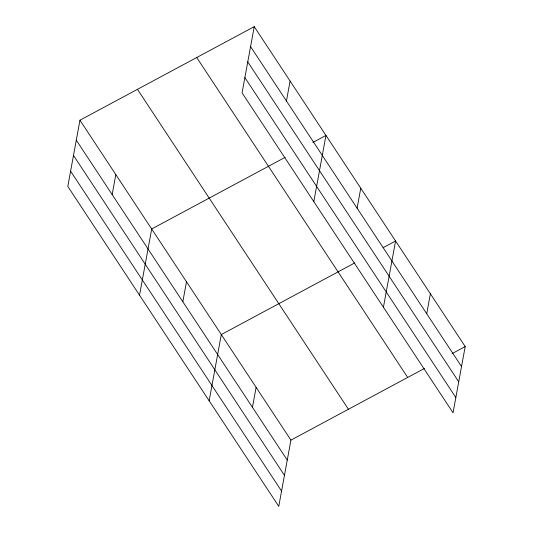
<?xml version="1.0" encoding="UTF-8"?>
<svg xmlns="http://www.w3.org/2000/svg" width="533" height="533" viewBox="0 0 533 533"><rect width="100%" height="100%" fill="white"/><g stroke="black" fill="none" stroke-linecap="round" stroke-linejoin="round"><path stroke-width="0.8" d="M79.957 120.211L67.804 186.43L278.766 506.35L290.918 440.125L79.957 120.211L254.234 26.65L465.196 346.57L453.043 412.789L242.082 92.875L254.234 26.65M112.157 194.565L115.821 174.597M139.533 295.202L151.685 228.983L285.195 157.308M182.832 301.738L186.497 281.77M209.149 400.776L221.302 334.557L354.811 262.882M286.434 101.004L290.099 81.036M252.449 407.305L256.113 387.344M313.804 201.647L325.963 135.422L312.858 142.458M357.103 208.176L360.768 188.209M383.427 307.215L395.579 240.996L383.2 247.638M426.72 313.75L430.384 293.783M290.918 440.125L424.428 368.456M452.091 353.606L465.196 346.57M250.57 46.618L461.531 366.531M247.765 61.881L458.726 381.801M244.88 77.605L455.842 397.525M196.724 57.524L407.685 377.444M137.467 89.337L348.429 409.251M76.292 140.179L287.254 460.092M73.494 155.443L284.455 475.356M70.609 171.166L281.571 491.086"/></g></svg>
